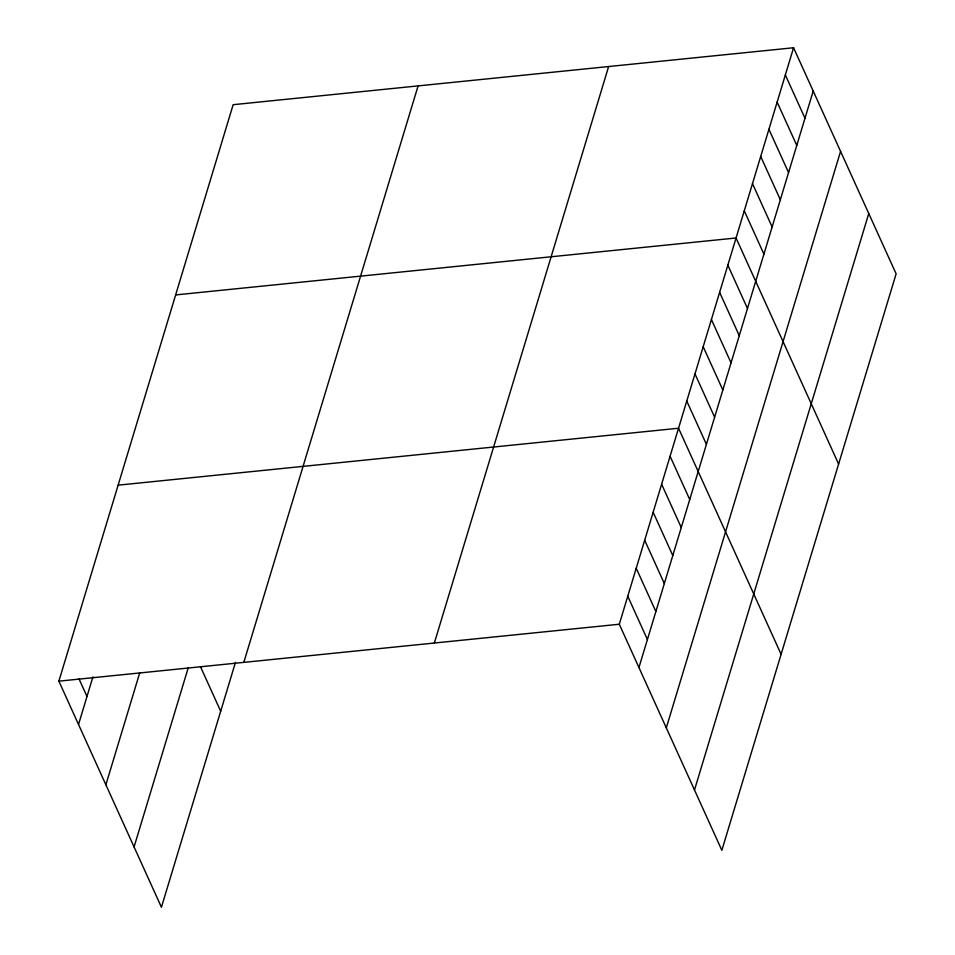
<?xml version="1.0" encoding="UTF-8"?>
<svg xmlns="http://www.w3.org/2000/svg" width="955" height="955" viewBox="0 0 955 955"><rect width="100%" height="100%" fill="white"/><g stroke="black" fill="none" stroke-linecap="round" stroke-linejoin="round"><path stroke-width="1.43" d="M235.479 662.328L161.431 907.25L58.876 681.166L233.151 104.692L793.569 47.75L896.124 273.834L721.849 850.308L619.294 624.236L793.569 47.75M78.525 724.475L92.922 676.88M105.886 784.795L139.74 672.798M134.07 846.942L188.254 667.736M243.823 662.376L418.087 85.902M434.358 643.025L608.633 66.54M638.943 667.545L813.206 91.059M666.303 727.853L840.567 151.379M694.488 790L868.764 213.514M175.636 294.928L736.054 237.986L838.609 464.07M118.133 485.164L678.551 428.234L781.106 654.306M58.876 681.166L619.294 624.236M785.344 74.932L804.993 118.241M777.131 102.101L796.78 145.411M768.918 129.283L788.567 172.592M760.705 156.453L780.354 199.774M752.492 183.635L772.129 226.944M744.267 210.816L763.916 254.126M727.841 265.168L747.49 308.477M719.628 292.349L739.265 335.659M711.403 319.519L731.053 362.828M703.19 346.701L722.84 390.01M694.977 373.871L714.627 417.18M686.764 401.052L706.413 444.362M670.088 456.227L689.725 499.537M661.624 484.233L681.261 527.542M653.148 512.226L672.798 555.535M644.685 540.232L664.334 583.541M636.221 568.237L655.87 611.546M627.757 596.23L647.406 639.54M200.466 666.662L220.689 711.248M79.014 678.886L86.989 696.482"/></g></svg>
